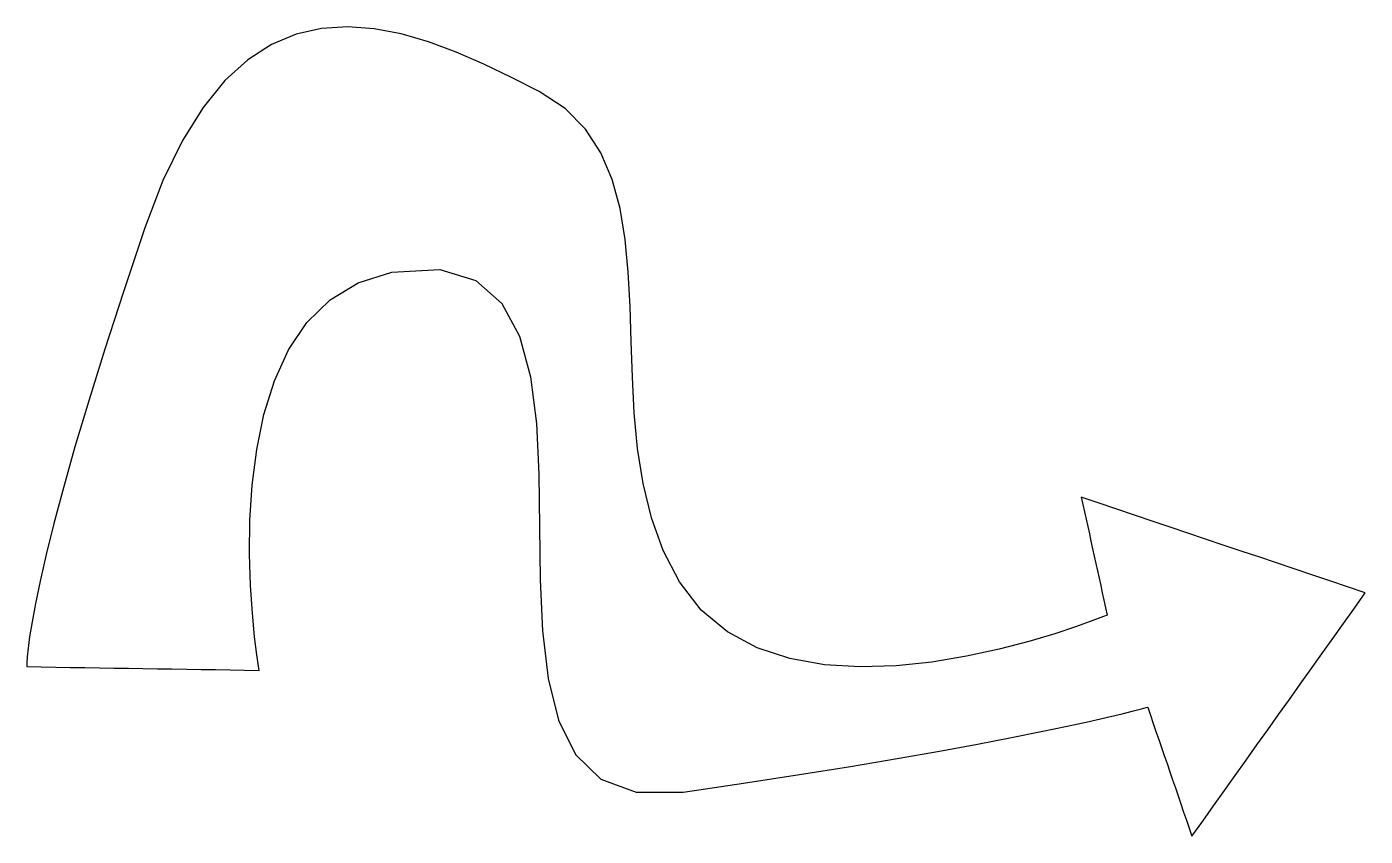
# Model space of a CAD drawing. Extents: x -57 to 80, y -26 to 57.
import ezdxf

# ---------------------------------------------------------------- set-up
doc = ezdxf.new("R2010")
doc.units = 0
doc.layers.add('Capa_1', color=7, linetype='CONTINUOUS')

msp = doc.modelspace()

# ---------------------------------------------------------------- linework, layer by layer
at = {"layer": 'Capa_1', "color": 7}
msp.add_lwpolyline([(-33.517489, -8.69502), (-33.584759, -8.2781), (-33.75446, -7.096), (-33.978422, -5.25171), (-34.208475, -2.8482), (-34.396448, 0.01154), (-34.494168, 3.22452), (-34.453468, 6.68776), (-34.226184, 10.29828), (-33.764142, 13.9531), (-33.019171, 17.54922), (-31.943101, 20.98367), (-30.487764, 24.15347), (-28.604988, 26.95562), (-26.246605, 29.28715), (-23.364445, 31.04508), (-19.910337, 32.12641), (-15.002266, 32.40531), (-11.29723, 31.27413), (-8.624346, 28.93188), (-6.812728, 25.5776), (-5.691493, 21.41029), (-5.089756, 16.62899), (-4.836633, 11.43273), (-4.761243, 6.02052), (-4.692693, 0.59139), (-4.460104, -4.65563), (-3.892592, -9.52153), (-2.819272, -13.80727), (-1.069259, -17.31384), (1.528331, -19.8422), (5.144382, -21.19334), (9.949779, -21.16824), (16.152889, -20.26086), (21.871532, -19.38393), (27.117336, -18.54133), (31.901932, -17.73693), (36.236932, -16.97461), (40.133982, -16.25825), (43.604702, -15.59172), (46.660722, -14.97889), (49.313662, -14.42364), (51.575152, -13.92986), (53.456812, -13.50141), (54.970292, -13.14216), (56.127192, -12.85601), (56.939162, -12.64681), (57.417812, -12.51845), (57.574782, -12.47475), (57.858262, -13.30157), (58.141742, -14.12839), (58.425232, -14.95522), (58.708712, -15.78204), (58.992192, -16.60886), (59.275672, -17.43568), (59.559152, -18.26251), (59.842632, -19.08933), (60.126122, -19.91615), (60.409602, -20.74297), (60.693082, -21.5698), (60.976562, -22.39662), (61.260042, -23.22344), (61.543532, -24.05026), (61.827012, -24.87709), (62.110492, -25.70391), (63.220792, -24.14476), (64.331102, -22.58561), (65.441402, -21.02645), (66.551712, -19.4673), (67.662012, -17.90815), (68.772322, -16.349), (69.882622, -14.78985), (70.992932, -13.2307), (72.103232, -11.67154), (73.213542, -10.11239), (74.323842, -8.55324), (75.434152, -6.99409), (76.544452, -5.43494), (77.654762, -3.87578), (78.765062, -2.31663), (79.875372, -0.75748), (78.056362, -0.14327), (76.237352, 0.47094), (74.418342, 1.08515), (72.599332, 1.69936), (70.780322, 2.31358), (68.961312, 2.92779), (67.142302, 3.542), (65.323292, 4.15621), (63.504282, 4.77042), (61.685272, 5.38463), (59.866262, 5.99884), (58.047252, 6.61305), (56.228242, 7.22727), (54.409232, 7.84148), (52.590222, 8.45569), (50.771212, 9.0699), (50.936572, 8.31395), (51.101942, 7.558), (51.267302, 6.80204), (51.432672, 6.04609), (51.598032, 5.29014), (51.763402, 4.53419), (51.928762, 3.77823), (52.094122, 3.02228), (52.259492, 2.26633), (52.424852, 1.51037), (52.590222, 0.75442), (52.755582, -0.00153), (52.920952, -0.75748), (53.086312, -1.51344), (53.251682, -2.26939), (53.417042, -3.02534), (53.040912, -3.17815), (51.967152, -3.5923), (50.277702, -4.20135), (48.054502, -4.93884), (45.379512, -5.73835), (42.334662, -6.53343), (39.001902, -7.25764), (35.463172, -7.84454), (31.800422, -8.22768), (28.09559, -8.34063), (24.430623, -8.11694), (20.887466, -7.49018), (17.548061, -6.3939), (14.494353, -4.76167), (11.808285, -2.52703), (9.571803, 0.37645), (7.923068, 3.57786), (6.707353, 6.94982), (5.853327, 10.45409), (5.289658, 14.0524), (4.945014, 17.70652), (4.748063, 21.37821), (4.627474, 25.02922), (4.511915, 28.62131), (4.330055, 32.11622), (4.01056, 35.47572), (3.4821, 38.66156), (2.673343, 41.63549), (1.512957, 44.35928), (-0.070389, 46.79467), (-2.148029, 48.90341), (-4.791292, 50.64728), (-7.63211, 52.10572), (-10.478202, 53.47309), (-13.319493, 54.70224), (-16.145906, 55.74605), (-18.947366, 56.5574), (-21.713797, 57.08917), (-24.435122, 57.29423), (-27.101265, 57.12545), (-29.702151, 56.53572), (-32.227702, 55.47789), (-34.667844, 53.90486), (-37.0125, 51.76949), (-39.251594, 49.02466), (-41.37505, 45.62324), (-43.372792, 41.51812), (-45.234744, 36.66216), (-47.426926, 30.13153), (-49.337074, 24.23172), (-50.984589, 18.93381), (-52.388872, 14.20891), (-53.569324, 10.02811), (-54.545344, 6.3625), (-55.336334, 3.18318), (-55.961694, 0.46124), (-56.440825, -1.83222), (-56.793128, -3.7261), (-57.038002, -5.24931), (-57.19485, -6.43076), (-57.28307, -7.29935), (-57.32207, -7.88398), (-57.33127, -8.21357), (-57.32997, -8.31701), (-55.841689, -8.34061), (-54.353407, -8.36421), (-52.865126, -8.38781), (-51.376845, -8.41141), (-49.888564, -8.43501), (-48.400282, -8.45861), (-46.912001, -8.48221), (-45.42372, -8.50581), (-43.935439, -8.52941), (-42.447157, -8.55301), (-40.958876, -8.57661), (-39.470595, -8.60021), (-37.982314, -8.62381), (-36.494032, -8.64741), (-35.005751, -8.67101)], close=True, dxfattribs=at)

doc.saveas('drawing.dxf')
